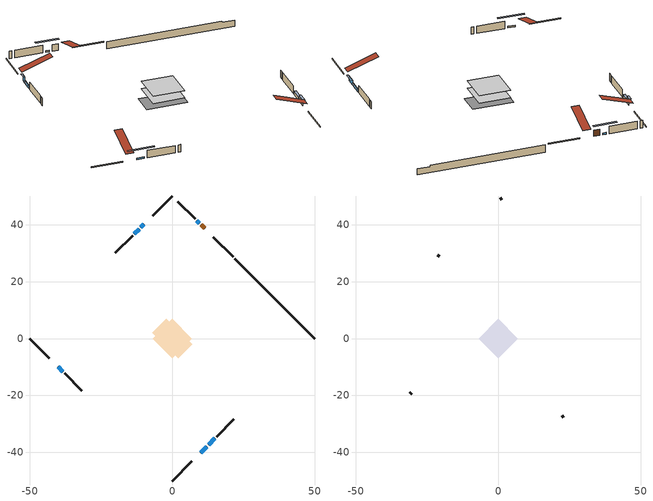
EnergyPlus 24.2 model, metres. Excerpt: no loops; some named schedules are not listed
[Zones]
conditioned space
 floor adiabatic (AdiabaticFloorConstruction): -6.92,0 0,6.92 6.92,0 0,-6.92 z0.68
 floor foundation (Slab1 construction): -7,2.05 -2.05,7 7,-2.05 2.05,-7 z-1.73
 wall outside (RimJoist1 construction): 0,-50.01 6.86,-43.15 / -50.01,0 -43.15,-6.86 / 0,50.01 -6.86,43.15 / 21.34,28.67 14.47,35.54 z0.68:0.98
 wall outside (AdiabaticWallConstruction 1): 11.38,38.63 10.14,39.88 z0.68:2.71
 wall outside (AdiabaticWallConstruction): 9.95,-40.06 12.07,-37.94 z0.68:2.26; 12.73,-37.28 14.96,-35.05 z0.68:1.59; -9.95,40.06 -10.98,39.03 z0.68:2.76; -11.64,38.38 -13.29,36.72 z0.68:1.6; 9.48,40.53 8.66,41.35 / -40.06,-9.95 -38.42,-11.59 z0.68:1.21
 wall outside (Wall1 construction): 15.62,-34.39 21.66,-28.35 / -37.77,-12.24 -31.72,-18.29 / -13.94,36.07 -19.99,30.02 / 8.01,42 1.96,48.05 z0.68:3.12
 wall foundation (FoundationWall1 construction): 21.99,28.02,-1.73 21.99,28.02,0.68 47.21,2.8,0.68 47.21,2.8,0.21 50.01,0,0.21 50.01,0,-1.73
 window (WindowConstruction): 9.95,-40.06 12.07,-37.94 z0.68:2.26
 window (WindowConstruction 1): 12.73,-37.28 14.96,-35.05 z0.68:1.59
 window (WindowConstruction 2): -9.95,40.06 -10.98,39.03 z0.68:2.76
 window (WindowConstruction 3): -11.64,38.37 -13.29,36.72 z0.68:1.59
 window (WindowConstruction 4): 9.48,40.53 8.66,41.35 z0.68:1.21
 window (WindowConstruction 5): -40.06,-9.95 -38.42,-11.59 z0.68:1.21
 door (Door): 11.38,38.63 10.14,39.87 z0.68:2.71
 ceiling adiabatic (AdiabaticFloorConstruction): 0,-6.92 6.92,0 0,6.92 -6.92,0 z0.68
attic - vented
 floor to conditioned space (Floor1 construction Reversed): -6.92,0 0,6.92 6.92,0 0,-6.92 z3.12
 wall outside (Wall2 construction): 22.32,-27.69 22.96,-27.05 / -31.06,-18.95 -30.42,-19.59 / -20.64,29.37 -21.29,28.72 / 1.3,48.71 0.66,49.35 z0.68:3.12
 roof outside (Roof1 construction): 9.3,-40.71,3.12 2.55,-33.97,6.3 0.78,-35.75,6.3 7.52,-42.49,3.12; -40.71,-9.3,3.12 -33.97,-2.55,6.3 -35.75,-0.78,6.3 -42.49,-7.52,3.12; -9.3,40.71,3.12 -2.55,33.97,6.3 -0.78,35.75,6.3 -7.52,42.49,3.12; 12.04,37.97,3.12 5.29,31.23,6.3 7.07,29.45,6.3 13.81,36.2,3.12
shading: 12.2,-37.81 9.83,-40.18 10.26,-40.61 12.63,-38.24 z2.44; 15.09,-34.92 12.6,-37.41 13.03,-37.84 15.52,-35.36 z1.77; -11.11,38.9 -9.83,40.18 -10.26,40.61 -11.54,39.34 z2.94; -13.41,36.6 -11.51,38.5 -11.94,38.93 -13.84,37.03 z1.77; 6.5,43.51 11.64,38.37 12.07,38.81 6.94,43.94 z4.26; -36.26,-13.75 -42.21,-7.8 -42.64,-8.23 -36.7,-14.18 z4.26
[Building]
Building 1: Terrain=Suburbs
[Site:Location]
Cold Lake AP_AB: Latitude {deg}=54.42; Longitude {deg}=-110.23; Time Zone {hr}=-7; Elevation {m}=541; Keep Site Location Information=Yes
[Site:GroundTemperature:Shallow]
-2.84258, -5.28083, -5.47609, -4.31902, 0.325987, 4.94935, 8.95756, 11.4967, 11.7124, 9.64724, 5.74124, 1.25971
[Site:WaterMainsTemperature]
Calculation Method=Schedule; Temperature Schedule=mains temperature schedule
[Material] Roughness=Rough; Thermal Absorptance=0.9
Name | Thickness {m} | Conductivity {W/m-K} | Density {kg/m3} | Specific Heat {J/kg-K} | Solar Absorptance | Visible Absorptance
asphalt or fiberglass shingles | 0.00635 | 0.162714 | 1121.4 | 1465.45 | 0.4 | 0.4
ceiling loosefill ins | 0.0846667 | 0.0480833 | 16.02 | 1046.75 | 0.7 | 0.7
ceiling stud and cavity | 0.1397 | 0.0886449 | 65.682 | 1177.47 | 0.7 | 0.7
concrete 4.0 in. | 0.1016 | 1.803125 | 2242.8 | 837.4 | 0.7 | 0.7
concrete 8.0 in. | 0.2032 | 1.803125 | 2242.8 | 837.4 | 0.7 | 0.7
door material | 0.04445 | 0.053851 | 512.64 | 1214.23 | 0.7 | 0.7
exterior vertical ins | 0.0457286 | 0.029427 | 32.04 | 1214.23 | 0.7 | 0.7
floor covering | 0.0127 | 0.0433444 | 54.468 | 1339.84 | 0.6 | 0.6
floor rigid ins; wall rigid ins | 0.512978 | 0.029427 | 32.04 | 1214.23 | 0.7 | 0.7
floor stud and cavity | 0.1397 | 1.75129 | 37.0049 | 1207.88 | 0.7 | 0.7
furniture material conditioned space 1 | 0.1524 | 0.115458 | 640.8 | 1214.23 | 0.6 | 0.6
gypsum board | 0.0127 | 0.160291 | 801 | 837.4 | 0.6 | 0.6
gypsum board 1 | 0.0127 | 0.160291 | 801 | 837.4 | 0.7 | 0.7
osb sheathing 0.5 in. | 0.0127 | 0.115458 | 512.64 | 1214.23 | 0.7 | 0.7
osb sheathing 0.75 in. | 0.01905 | 0.115458 | 512.64 | 1214.23 | 0.7 | 0.7
osb sheathing 2.0 in. | 0.0508 | 0.115458 | 512.64 | 1214.23 | 0.7 | 0.7
rim joist rigid ins | 0.051816 | 0.029427 | 32.04 | 1214.23 | 0.7 | 0.7
rim joist stud and cavity | 0.0508 | 0.0439398 | 125.044 | 1163.47 | 0.6 | 0.6
wall stud and cavity | 0.1397 | 0.0889444 | 139.0536 | 1170.24 | 0.7 | 0.7
wall stud and cavity 1 | 0.0889 | 6.9971 | 50.32683 | 1063.81 | 0.6 | 0.6
wall stud and cavity 2 | 0.0889 | 0.380278 | 52.3479 | 1209.89 | 0.7 | 0.7
wall stud and cavity 3 | 0.0889 | 0.391764 | 83.0341 | 1211.67 | 0.7 | 0.7
wood siding | 0.0254 | 0.102417 | 544.68 | 1172.36 | 0.4 | 0.4
wood siding 1 | 0.00254 | 0.102417 | 544.68 | 1172.36 | 0.4 | 0.4
wood siding 2; wood siding 3; wood siding 4 | 0.0254 | 0.102417 | 544.68 | 1172.36 | 0.7 | 0.7
[WindowMaterial:SimpleGlazingSystem]
Name | U-Factor {W/m2-K} | Solar Heat Gain Coefficient
WindowMaterial | 2.87931 | 0.7
WindowMaterial 1 | 2.97698 | 0.57
WindowMaterial 2 | 2.82878 | 0.58
WindowMaterial 3 | 3.00026 | 0.54
WindowMaterial 4 | 3.03035 | 0.47
[Construction]
AdiabaticFloorConstruction: floor stud and cavity, floor rigid ins, osb sheathing 0.75 in., floor covering
AdiabaticWallConstruction: wood siding 3, wall rigid ins, wall stud and cavity 2, gypsum board
AdiabaticWallConstruction 1: wood siding 4, wall rigid ins, wall stud and cavity 2, gypsum board
Door: door material
Floor1 construction Reversed: gypsum board, ceiling stud and cavity, ceiling loosefill ins
FoundationWall1 construction: concrete 8.0 in., gypsum board 1
furniture construction conditioned space 1: furniture material conditioned space 1
PartitionWallConstruction: gypsum board, wall stud and cavity 3, gypsum board
RimJoist1 construction: wood siding 2, rim joist rigid ins, osb sheathing 2.0 in., rim joist stud and cavity
Roof1 construction: asphalt or fiberglass shingles
Slab1 construction: concrete 4.0 in.
Wall1 construction: wood siding, osb sheathing 0.5 in., wall stud and cavity, gypsum board
Wall2 construction: wood siding 1, wall stud and cavity 1
WindowConstruction: WindowMaterial
WindowConstruction 1: WindowMaterial 1
WindowConstruction 2: WindowMaterial 2
WindowConstruction 3: WindowMaterial 3
WindowConstruction 4; WindowConstruction 5: WindowMaterial 4
[Zone] Multiplier=1; Part of Total Floor Area=Yes
Name | Volume {m3}
attic - vented | 49.4813
conditioned space | 471
[Space]
Name | Zone | Volume {m3}
attic - vented 1 | attic - vented | 49.4813
conditioned space 1 | conditioned space | 471
[ZoneInfiltration:EffectiveLeakageArea]
infil attic - vented 1: Zone or Space=attic - vented 1; Schedule=Always On Discrete; Effective Air Leakage Area {cm2}=3540.18; Stack Coefficient=0.000390631; Wind Coefficient=1.33537e-05
[ZoneMixing]
whole house fan mix: Zone or Space=attic - vented; Schedule=Always On Continuous; Design Flow Rate Calculation Method=Flow/Zone; Design Flow Rate {m3/s}=0; Source Zone or Space=conditioned space
[SurfaceProperty:ExposedFoundationPerimeter]
Slab1: Exposed Perimeter Calculation Method=TotalExposedPerimeter; Total Exposed Perimeter {m}=39.623
[InternalMass] Zone or ZoneList=conditioned space; Space or SpaceList=conditioned space 1
Name | Construction | Surface Area {m2}
furniture mass conditioned space 1 | furniture construction conditioned space 1 | 74.256
partition wall mass | PartitionWallConstruction | 185.64
[Lights]
interior lighting: Zone or ZoneList or Space or SpaceList=conditioned space 1; Schedule=interior lighting schedule; Design Level Calculation Method=LightingLevel; Lighting Level {W}=343.2; Return Air Fraction=0; Fraction Radiant=0.6; Fraction Visible=0.2; Fraction Replaceable=1
[People]
occupants: Zone or ZoneList or Space or SpaceList=conditioned space 1; Number of People Schedule=occupants schedule; Number of People Calculation Method=People; Number of People=3; Fraction Radiant=0.314171; Sensible Heat Fraction=0.56303; Activity Level Schedule=occupants activity schedule; Carbon Dioxide Generation Rate {m3/s-W}=0; Enable ASHRAE 55 Comfort Warnings=No; Mean Radiant Temperature Calculation Type=EnclosureAveraged
[ElectricEquipment] Zone or ZoneList or Space or SpaceList=conditioned space 1; Design Level Calculation Method=EquipmentLevel
Name | Schedule | Design Level {W} | Fraction Latent | Fraction Radiant | Fraction Lost
clothes dryer | clothes dryer schedule | 140.772 | 0.015 | 0.081 | 0.85
clothes washer | clothes washer schedule | 32.1985 | 0.03 | 0.162 | 0.7
cooking range | cooking range schedule | 215.147 | 0.08 | 0.432 | 0.2
dishwasher | dishwasher schedule | 66.8632 | 0.3 | 0.18 | 0.4
fridge | fridge schedule | 72.9452 | 0 | 0.6 | 0
mech vent bath fan 0 | mech vent bath fan 0 schedule | 50.2 | 0 | 0 | 1
mech vent house fan | mech vent house fan schedule | 0 | 0 | 0 | 1
mech vent house fan cfis | mech vent house fan cfis schedule | 0 | 0 | 0 | 0
misc plug loads | misc plug loads schedule | 494.7 | 0.045 | 0.513 | 0.1
whole house fan | Always On Discrete | 0 | 0 | 0 | 1
[OtherEquipment] Zone or ZoneList or Space or SpaceList=conditioned space 1; Design Level Calculation Method=EquipmentLevel
Name | Fuel Type | Schedule | Design Level {W} | Fraction Latent | Fraction Radiant | Fraction Lost
clothes dryer 1 | Electricity | clothes dryer schedule | 0 | 0.015 | 0.081 | 0.85
cooking range 1 | Electricity | cooking range schedule | 0 | 0.08 | 0.432 | 0.2
general water use latent | None | general water use schedule | 62.594 | 1 | 0 | 0
general water use sensible | None | general water use schedule | -61.6891 | 0 | 0.6 | 0
mech vent house fan latent load | None | Always On Discrete | 0 | 1 | 0 | 0
mech vent house fan sensible load | None | Always On Discrete | 0 | 0 | 0 | 0
water heater energy adjustment1 | NaturalGas | Always On Discrete | 0.01 | 0 | 0 | 1
[ZoneInfiltration:DesignFlowRate] Zone or ZoneList or Space or SpaceList=conditioned space 1; Schedule=Always On Discrete; Design Flow Rate Calculation Method=Flow/Zone; Design Flow Rate {m3/s}=0
infil flow; natural vent flow; whole house fan flow
[AvailabilityManager:Scheduled]
furnace airloop Availability Manager: Schedule=Always On Discrete
[Foundation:Kiva]
Foundation Kiva 1: Initial Indoor Air Temperature {C}=18; Wall Height Above Grade {m}=0.679978; Wall Depth Below Slab {m}=0.2032; Custom Block Material Name 1=exterior vertical ins; Custom Block Depth 1 {m}=2.40999; Custom Block X Position 1 {m}=0.2159; Custom Block Z Position 1 {m}=0
[Foundation:Kiva:Settings]
Soil Conductivity {W/m-K}=0.849921; Soil Density {kg/m3}=1842.3; Soil Specific Heat {J/kg-K}=418.7; Ground Solar Absorptivity=0.9; Ground Thermal Absorptivity=0.9; Ground Surface Roughness {m}=0.03; Far-Field Width {m}=40; Deep-Ground Boundary Condition=ZeroFlux; Deep-Ground Depth {m}=40; Minimum Cell Dimension {m}=0.2; Maximum Cell Growth Coefficient=3; Simulation Timestep=Timestep
[Exterior:Lights]
exterior lighting: Schedule=exterior lighting schedule; Design Level {W}=75.6
[EnergyManagementSystem:GlobalVariable]
furnace_airloop_Fan_RTF
infil_program_Qfan
infil_program_Qinf
natural_vent_program_Qnv
natural_vent_program_Qwhf
[EnergyManagementSystem:Sensor]
Name | Output:Variable or Output:Meter Index Key | Output:Variable or Output:Meter
airflow_gain | infil flow | Infiltration Sensible Heat Gain Energy
airflow_gain_1 | natural vent flow | Infiltration Sensible Heat Gain Energy
airflow_gain_2 | whole house fan flow | Infiltration Sensible Heat Gain Energy
airflow_loss | infil flow | Infiltration Sensible Heat Loss Energy
airflow_loss_1 | natural vent flow | Infiltration Sensible Heat Loss Energy
airflow_loss_2 | whole house fan flow | Infiltration Sensible Heat Loss Energy
clg_load_cond |  | Cooling:EnergyTransfer:Zone:CONDITIONED SPACE
clg_sp_s; clg_sp_s_1 | cooling setpoint | Schedule Value
clothes_dryer_exhaust_0_sch_s | clothes dryer exhaust 0 schedule | Schedule Value
cool_season | cooling season schedule | Schedule Value
htg_load_cond |  | Heating:EnergyTransfer:Zone:CONDITIONED SPACE
htg_sp_s; htg_sp_s_1 | heating setpoint | Schedule Value
ig_ee_conv | clothes dryer | Electric Equipment Convective Heating Energy
ig_ee_conv_2 | cooking range | Electric Equipment Convective Heating Energy
ig_ee_conv_4 | fridge | Electric Equipment Convective Heating Energy
ig_ee_conv_5 | misc plug loads | Electric Equipment Convective Heating Energy
ig_ee_conv_6 | whole house fan | Electric Equipment Convective Heating Energy
ig_ee_rad | clothes dryer | Electric Equipment Radiant Heating Energy
ig_ee_rad_2 | cooking range | Electric Equipment Radiant Heating Energy
ig_ee_rad_4 | fridge | Electric Equipment Radiant Heating Energy
ig_ee_rad_5 | misc plug loads | Electric Equipment Radiant Heating Energy
ig_ee_rad_6 | whole house fan | Electric Equipment Radiant Heating Energy
ig_lgt_conv | interior lighting | Lights Convective Heating Energy
ig_lgt_rad | interior lighting | Lights Radiant Heating Energy
ig_lgt_vis | interior lighting | Lights Visible Radiation Heating Energy
ig_oe_conv | clothes dryer 1 | Other Equipment Convective Heating Energy
ig_oe_conv_1 | cooking range 1 | Other Equipment Convective Heating Energy
ig_oe_conv_2 | general water use latent | Other Equipment Convective Heating Energy
ig_oe_conv_3 | general water use sensible | Other Equipment Convective Heating Energy
ig_oe_conv_4 | water heater energy adjustment1 | Other Equipment Convective Heating Energy
ig_oe_rad | clothes dryer 1 | Other Equipment Radiant Heating Energy
ig_oe_rad_1 | cooking range 1 | Other Equipment Radiant Heating Energy
ig_oe_rad_2 | general water use latent | Other Equipment Radiant Heating Energy
ig_oe_rad_3 | general water use sensible | Other Equipment Radiant Heating Energy
ig_oe_rad_4 | water heater energy adjustment1 | Other Equipment Radiant Heating Energy
ig_ppl_conv | occupants | People Convective Heating Energy
ig_ppl_rad | occupants | People Radiant Heating Energy
im_conv | furniture mass conditioned space 1 | Surface Inside Face Convection Heat Gain Energy
im_conv_1 | partition wall mass | Surface Inside Face Convection Heat Gain Energy
im_ig | furniture mass conditioned space 1 | Surface Inside Face Internal Gains Radiation Heat Gain Energy
im_ig_1 | partition wall mass | Surface Inside Face Internal Gains Radiation Heat Gain Energy
im_lgt | furniture mass conditioned space 1 | Surface Inside Face Lights Radiation Heat Gain Energy
im_lgt_1 | partition wall mass | Surface Inside Face Lights Radiation Heat Gain Energy
im_sol | furniture mass conditioned space 1 | Surface Inside Face Solar Radiation Heat Gain Energy
im_sol_1 | partition wall mass | Surface Inside Face Solar Radiation Heat Gain Energy
im_surf | furniture mass conditioned space 1 | Surface Inside Face Net Surface Thermal Radiation Heat Gain Energy
im_surf_1 | partition wall mass | Surface Inside Face Net Surface Thermal Radiation Heat Gain Energy
mech_vent_bath_fan_0_sch_s | mech vent bath fan 0 schedule | Schedule Value
mv_conv | mech vent bath fan 0 | Electric Equipment Convective Heating Energy
mv_conv_1 | mech vent house fan | Electric Equipment Convective Heating Energy
mv_conv_2 | mech vent house fan cfis | Electric Equipment Convective Heating Energy
mv_conv_3 | mech vent house fan latent load | Other Equipment Convective Heating Energy
mv_conv_4 | mech vent house fan sensible load | Other Equipment Convective Heating Energy
mv_rad | mech vent bath fan 0 | Electric Equipment Radiant Heating Energy
mv_rad_1 | mech vent house fan | Electric Equipment Radiant Heating Energy
mv_rad_2 | mech vent house fan cfis | Electric Equipment Radiant Heating Energy
mv_rad_3 | mech vent house fan latent load | Other Equipment Radiant Heating Energy
mv_rad_4 | mech vent house fan sensible load | Other Equipment Radiant Heating Energy
natural_vent_s | natural vent schedule | Schedule Value
out_pb_s |  | Site Outdoor Air Barometric Pressure
out_wt_s |  | Site Outdoor Air Humidity Ratio
site_vw_s |  | Site Wind Speed
ss_back_out | Window1 | Surface Window Shortwave from Zone Back Out Window Heat Transfer Rate
ss_back_out_1 | Window2 | Surface Window Shortwave from Zone Back Out Window Heat Transfer Rate
ss_back_out_2 | Window4 | Surface Window Shortwave from Zone Back Out Window Heat Transfer Rate
ss_back_out_3 | Window5 | Surface Window Shortwave from Zone Back Out Window Heat Transfer Rate
ss_back_out_4 | Window7 | Surface Window Shortwave from Zone Back Out Window Heat Transfer Rate
ss_back_out_5 | Window8 | Surface Window Shortwave from Zone Back Out Window Heat Transfer Rate
ss_conv | Door1 | Surface Inside Face Convection Heat Gain Energy
ss_conv_1 | Window1 | Surface Inside Face Convection Heat Gain Energy
ss_conv_2 | Window2 | Surface Inside Face Convection Heat Gain Energy
ss_conv_3 | Window4 | Surface Inside Face Convection Heat Gain Energy
ss_conv_4 | Window5 | Surface Inside Face Convection Heat Gain Energy
ss_conv_5 | Window7 | Surface Inside Face Convection Heat Gain Energy
ss_conv_6 | Window8 | Surface Inside Face Convection Heat Gain Energy
ss_ig | Door1 | Surface Inside Face Internal Gains Radiation Heat Gain Energy
ss_ig_1 | Window1 | Surface Inside Face Internal Gains Radiation Heat Gain Energy
ss_ig_2 | Window2 | Surface Inside Face Internal Gains Radiation Heat Gain Energy
ss_ig_3 | Window4 | Surface Inside Face Internal Gains Radiation Heat Gain Energy
ss_ig_4 | Window5 | Surface Inside Face Internal Gains Radiation Heat Gain Energy
ss_ig_5 | Window7 | Surface Inside Face Internal Gains Radiation Heat Gain Energy
ss_ig_6 | Window8 | Surface Inside Face Internal Gains Radiation Heat Gain Energy
ss_lgt | Door1 | Surface Inside Face Lights Radiation Heat Gain Energy
ss_sol | Door1 | Surface Inside Face Solar Radiation Heat Gain Energy
ss_surf | Door1 | Surface Inside Face Net Surface Thermal Radiation Heat Gain Energy
ss_surf_1 | Window1 | Surface Inside Face Net Surface Thermal Radiation Heat Gain Energy
ss_surf_2 | Window2 | Surface Inside Face Net Surface Thermal Radiation Heat Gain Energy
ss_surf_3 | Window4 | Surface Inside Face Net Surface Thermal Radiation Heat Gain Energy
ss_surf_4 | Window5 | Surface Inside Face Net Surface Thermal Radiation Heat Gain Energy
ss_surf_5 | Window7 | Surface Inside Face Net Surface Thermal Radiation Heat Gain Energy
ss_surf_6 | Window8 | Surface Inside Face Net Surface Thermal Radiation Heat Gain Energy
ss_trans_in | Window1 | Surface Window Transmitted Solar Radiation Rate
ss_trans_in_1 | Window2 | Surface Window Transmitted Solar Radiation Rate
ss_trans_in_2 | Window4 | Surface Window Transmitted Solar Radiation Rate
ss_trans_in_3 | Window5 | Surface Window Transmitted Solar Radiation Rate
ss_trans_in_4 | Window7 | Surface Window Transmitted Solar Radiation Rate
ss_trans_in_5 | Window8 | Surface Window Transmitted Solar Radiation Rate
ss_trans_out | Window1 | Surface Inside Face Initial Transmitted Diffuse Transmitted Out Window Solar Radiation Rate
ss_trans_out_1 | Window2 | Surface Inside Face Initial Transmitted Diffuse Transmitted Out Window Solar Radiation Rate
ss_trans_out_2 | Window4 | Surface Inside Face Initial Transmitted Diffuse Transmitted Out Window Solar Radiation Rate
ss_trans_out_3 | Window5 | Surface Inside Face Initial Transmitted Diffuse Transmitted Out Window Solar Radiation Rate
ss_trans_out_4 | Window7 | Surface Inside Face Initial Transmitted Diffuse Transmitted Out Window Solar Radiation Rate
ss_trans_out_5 | Window8 | Surface Inside Face Initial Transmitted Diffuse Transmitted Out Window Solar Radiation Rate
s_conv | Floor1 | Surface Inside Face Convection Heat Gain Energy
s_conv_1 | FoundationWall1 | Surface Inside Face Convection Heat Gain Energy
s_conv_10 | Wall1:225 | Surface Inside Face Convection Heat Gain Energy
s_conv_11 | Wall1:315 | Surface Inside Face Convection Heat Gain Energy
s_conv_12 | Wall1:45 | Surface Inside Face Convection Heat Gain Energy
s_conv_2 | inferred conditioned ceiling | Surface Inside Face Convection Heat Gain Energy
s_conv_3 | inferred conditioned floor | Surface Inside Face Convection Heat Gain Energy
s_conv_4 | RimJoist1:135 | Surface Inside Face Convection Heat Gain Energy
s_conv_5 | RimJoist1:225 | Surface Inside Face Convection Heat Gain Energy
s_conv_6 | RimJoist1:315 | Surface Inside Face Convection Heat Gain Energy
s_conv_7 | RimJoist1:45 | Surface Inside Face Convection Heat Gain Energy
s_conv_8 | Slab1 | Surface Inside Face Convection Heat Gain Energy
s_conv_9 | Wall1:135 | Surface Inside Face Convection Heat Gain Energy
s_ig | Floor1 | Surface Inside Face Internal Gains Radiation Heat Gain Energy
s_ig_1 | FoundationWall1 | Surface Inside Face Internal Gains Radiation Heat Gain Energy
s_ig_10 | Wall1:225 | Surface Inside Face Internal Gains Radiation Heat Gain Energy
s_ig_11 | Wall1:315 | Surface Inside Face Internal Gains Radiation Heat Gain Energy
s_ig_12 | Wall1:45 | Surface Inside Face Internal Gains Radiation Heat Gain Energy
s_ig_2 | inferred conditioned ceiling | Surface Inside Face Internal Gains Radiation Heat Gain Energy
s_ig_3 | inferred conditioned floor | Surface Inside Face Internal Gains Radiation Heat Gain Energy
s_ig_4 | RimJoist1:135 | Surface Inside Face Internal Gains Radiation Heat Gain Energy
s_ig_5 | RimJoist1:225 | Surface Inside Face Internal Gains Radiation Heat Gain Energy
s_ig_6 | RimJoist1:315 | Surface Inside Face Internal Gains Radiation Heat Gain Energy
s_ig_7 | RimJoist1:45 | Surface Inside Face Internal Gains Radiation Heat Gain Energy
s_ig_8 | Slab1 | Surface Inside Face Internal Gains Radiation Heat Gain Energy
s_ig_9 | Wall1:135 | Surface Inside Face Internal Gains Radiation Heat Gain Energy
s_lgt | Floor1 | Surface Inside Face Lights Radiation Heat Gain Energy
s_lgt_1 | FoundationWall1 | Surface Inside Face Lights Radiation Heat Gain Energy
s_lgt_10 | Wall1:225 | Surface Inside Face Lights Radiation Heat Gain Energy
s_lgt_11 | Wall1:315 | Surface Inside Face Lights Radiation Heat Gain Energy
s_lgt_12 | Wall1:45 | Surface Inside Face Lights Radiation Heat Gain Energy
s_lgt_2 | inferred conditioned ceiling | Surface Inside Face Lights Radiation Heat Gain Energy
s_lgt_3 | inferred conditioned floor | Surface Inside Face Lights Radiation Heat Gain Energy
s_lgt_4 | RimJoist1:135 | Surface Inside Face Lights Radiation Heat Gain Energy
s_lgt_5 | RimJoist1:225 | Surface Inside Face Lights Radiation Heat Gain Energy
s_lgt_6 | RimJoist1:315 | Surface Inside Face Lights Radiation Heat Gain Energy
s_lgt_7 | RimJoist1:45 | Surface Inside Face Lights Radiation Heat Gain Energy
s_lgt_8 | Slab1 | Surface Inside Face Lights Radiation Heat Gain Energy
s_lgt_9 | Wall1:135 | Surface Inside Face Lights Radiation Heat Gain Energy
s_sol | Floor1 | Surface Inside Face Solar Radiation Heat Gain Energy
s_sol_1 | FoundationWall1 | Surface Inside Face Solar Radiation Heat Gain Energy
s_sol_10 | Wall1:225 | Surface Inside Face Solar Radiation Heat Gain Energy
s_sol_11 | Wall1:315 | Surface Inside Face Solar Radiation Heat Gain Energy
s_sol_12 | Wall1:45 | Surface Inside Face Solar Radiation Heat Gain Energy
s_sol_2 | inferred conditioned ceiling | Surface Inside Face Solar Radiation Heat Gain Energy
s_sol_3 | inferred conditioned floor | Surface Inside Face Solar Radiation Heat Gain Energy
s_sol_4 | RimJoist1:135 | Surface Inside Face Solar Radiation Heat Gain Energy
s_sol_5 | RimJoist1:225 | Surface Inside Face Solar Radiation Heat Gain Energy
s_sol_6 | RimJoist1:315 | Surface Inside Face Solar Radiation Heat Gain Energy
s_sol_7 | RimJoist1:45 | Surface Inside Face Solar Radiation Heat Gain Energy
s_sol_8 | Slab1 | Surface Inside Face Solar Radiation Heat Gain Energy
s_sol_9 | Wall1:135 | Surface Inside Face Solar Radiation Heat Gain Energy
s_surf | Floor1 | Surface Inside Face Net Surface Thermal Radiation Heat Gain Energy
s_surf_1 | FoundationWall1 | Surface Inside Face Net Surface Thermal Radiation Heat Gain Energy
s_surf_10 | Wall1:225 | Surface Inside Face Net Surface Thermal Radiation Heat Gain Energy
s_surf_11 | Wall1:315 | Surface Inside Face Net Surface Thermal Radiation Heat Gain Energy
s_surf_12 | Wall1:45 | Surface Inside Face Net Surface Thermal Radiation Heat Gain Energy
s_surf_2 | inferred conditioned ceiling | Surface Inside Face Net Surface Thermal Radiation Heat Gain Energy
s_surf_3 | inferred conditioned floor | Surface Inside Face Net Surface Thermal Radiation Heat Gain Energy
s_surf_4 | RimJoist1:135 | Surface Inside Face Net Surface Thermal Radiation Heat Gain Energy
s_surf_5 | RimJoist1:225 | Surface Inside Face Net Surface Thermal Radiation Heat Gain Energy
s_surf_6 | RimJoist1:315 | Surface Inside Face Net Surface Thermal Radiation Heat Gain Energy
s_surf_7 | RimJoist1:45 | Surface Inside Face Net Surface Thermal Radiation Heat Gain Energy
s_surf_8 | Slab1 | Surface Inside Face Net Surface Thermal Radiation Heat Gain Energy
s_surf_9 | Wall1:135 | Surface Inside Face Net Surface Thermal Radiation Heat Gain Energy
[EnergyManagementSystem:Actuator]
Name | Actuated Component Unique | Actuated Component Type | Actuated Component Control Type
fridge_schedule_act | fridge schedule | Schedule:Constant | Schedule Value
infil_flow_act | infil flow | Zone Infiltration | Air Exchange Flow Rate
mech_vent_house_fan_cfis_act | mech vent house fan cfis | ElectricEquipment | Electricity Rate
mech_vent_house_fan_latent_load_act | mech vent house fan latent load | OtherEquipment | Power Level
mech_vent_house_fan_sensible_load_act | mech vent house fan sensible load | OtherEquipment | Power Level
natural_vent_flow_act | natural vent flow | Zone Infiltration | Air Exchange Flow Rate
water_heater_ec_adj_act | water heater energy adjustment1 | OtherEquipment | Power Level
whole_house_fan_act | whole house fan | ElectricEquipment | Electricity Rate
whole_house_fan_flow_act | whole house fan flow | Zone Infiltration | Air Exchange Flow Rate
whole_house_fan_mix_act | whole house fan mix | ZoneMixing | Air Exchange Flow Rate
